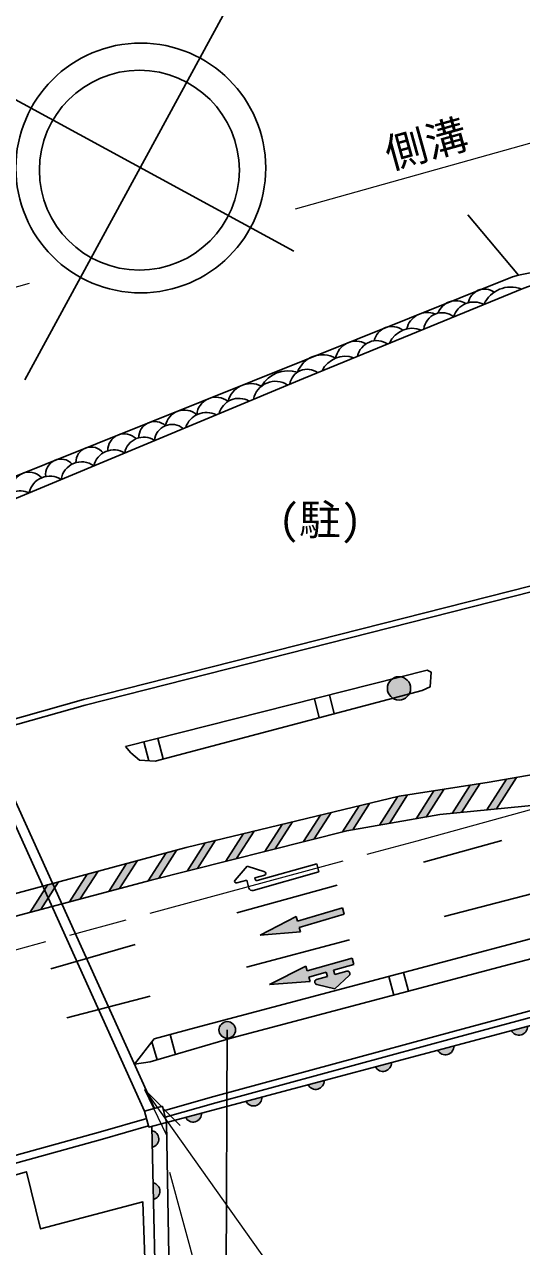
# Model space of a CAD drawing. Units: millimetres at full size, sheet at 1:1000; details may follow other scales. Extents: x 40000 to 680000, y 20000 to 380000.
# Drawn here: x 467150 to 496994, y 267986 to 341382 of the extents above; entities that cross this region are included whole.
import ezdxf
from ezdxf.enums import TextEntityAlignment as Align

# ---------------------------------------------------------------- set-up
doc = ezdxf.new("R2010")
doc.units = ezdxf.units.MM
doc.header["$LTSCALE"] = 1000
doc.linetypes.add('CHAIN', pattern=[18.5, 12, -1.5, 3.5, -1.5])
for name, color, linetype, lineweight in [('M-BGD', 7, 'Continuous', 25), ('M-BMK', 2, 'CHAIN', 13), ('M-BMK-SRVR', 3, 'Continuous', 25), ('M-STR-HTXT', 7, 'Continuous', 13), ('M-STR-STRC', 7, 'Continuous', 25)]:
    doc.layers.add(name, color=color, linetype=linetype, lineweight=lineweight)
doc.layers.add('M-BMK-HTXT', color=7, linetype='Continuous')
doc.styles.add('ＭＳ ゴシック', font='')
doc.styles.get('ＭＳ ゴシック').set_extended_font_data('MS Gothic')

# ---------------------------------------------------------------- blocks, each defined once
blk = doc.blocks.new('open_arrow')
at = {"color": 0, "linetype": 'Continuous', "lineweight": -2}
blk.add_lwpolyline([(7.5, 1.25), (0, 0), (7.5, -1.25)], dxfattribs=at)

msp = doc.modelspace()

# ---------------------------------------------------------------- hatches: boundary and pattern name
at = {"layer": 'M-BGD'}
for points in [[(488937, 301508, 0.41421), (489637, 300808, 0.41421), (490337, 301508, 1)], [(496390, 280964, 0.82183), (497347, 281219)], [(491970, 279785, 0.82183), (492928, 280041)], [(488225, 278787, 0.82183), (489182, 279042)], [(484180, 277708, 0.82183), (485137, 277963)], [(480448, 276713, 0.82183), (481405, 276969)], [(476824, 275747, 0.82183), (477781, 276002)], [(474821, 273958, 0.82183), (474798, 274949)], [(474892, 270817, 0.82183), (474870, 271808)]]:
    msp.add_hatch(color=256, dxfattribs=at).paths.add_polyline_path(points)
at = {"layer": 'M-STR-STRC'}
for points in [[(496690, 296153), (496090, 296050), (494915, 294209), (495485, 294266)], [(490148, 295106), (489651, 295029), (489550, 295004), (488459, 293297), (489059, 293401)], [(492322, 295445), (491729, 295352), (490661, 293679), (491261, 293783)], [(494496, 295783), (493903, 295691), (492824, 294000), (493394, 294057)], [(487868, 294601), (487238, 294450), (486243, 292892), (486502, 292957), (486858, 293019)], [(485556, 294047), (484926, 293896), (483909, 292304), (484546, 292464)], [(480933, 292938), (480302, 292787), (479242, 291127), (479879, 291288)], [(483245, 293493), (482614, 293341), (481576, 291715), (482212, 291876)], [(478621, 292384), (477991, 292233), (476909, 290539), (477545, 290699)], [(476297, 291810), (475652, 291636), (474573, 289947), (474759, 289997), (475212, 290111)], [(473932, 291172), (473286, 290998), (472214, 289319), (472858, 289490)], [(471566, 290534), (470921, 290360), (469855, 288690), (470498, 288862)], [(469201, 289896), (468556, 289722), (467496, 288062), (468139, 288233)], [(483651, 287157), (486350, 287941), (486239, 288323), (483540, 287538), (483463, 287803), (481293, 286679), (483727, 286893)], [(485787, 284323), (485713, 284588), (486932, 284929), (486825, 285311), (484117, 284555), (484043, 284820), (481862, 283718), (484298, 283907), (484224, 284172), (485264, 284463), (485338, 284198), (484692, 284017, 0.77336), (484698, 283727), (485784, 283466), (486646, 284269, 0.78564), (486503, 284523)], [(479830, 280993, 1), (478830, 280993, 0.41421), (479330, 280493, 0.41421)]]:
    msp.add_hatch(color=256, dxfattribs=at).paths.add_polyline_path(points)
h = msp.add_hatch(color=256, dxfattribs=at)
edge = h.paths.add_edge_path()
edge.add_line((481002, 290037), (480975, 290133))

# ---------------------------------------------------------------- linework, layer by layer
at = {"layer": 'M-BGD'}
for p, q in [((496812, 326318), (493774, 329956)), ((462318, 302741), (474367, 276126)), ((462870, 302975), (474954, 276283)), ((485752, 299982), (485466, 301111)), ((484845, 299742), (484557, 300881)), ((474610, 297161), (474325, 298290)), ((475476, 297269), (475164, 298503)), ((475688, 275444), (524771, 288531)), ((489322, 283092), (489025, 284211)), ((490198, 283325), (489901, 284443)), ((476226, 279523), (475903, 280720)), ((475111, 279198), (474801, 280284)), ((475688, 275444), (475893, 262456))]:
    msp.add_line(p, q, dxfattribs=at)
for points in [[(460738, 308730), (460810, 311315), (461157, 312043), (462166, 312464), (496441, 326224), (496812, 326318), (501148, 327180), (500859, 327540), (510831, 331982), (511683, 331595), (501144, 326980), (497132, 325550), (483902, 320126), (473776, 315904), (461959, 310966), (462075, 305762)], [(465883, 299472), (470705, 300837), (497572, 307664), (515196, 312300), (531774, 316798), (533179, 317127), (556280, 323497)], [(465982, 299136), (470796, 300499), (497660, 307325), (515287, 311962), (531859, 316458), (533266, 316788), (556372, 323160)], [(475503, 276135), (478526, 276998), (492972, 280921), (503079, 283651), (512733, 286253), (522424, 288853), (534341, 292113), (545991, 295291), (558191, 298721), (562694, 299969)], [(475606, 275748), (478633, 276612), (493077, 280535), (503183, 283265), (512837, 285866), (522529, 288466), (534446, 291727), (546098, 294905), (558298, 298335), (562799, 299583)], [(448800, 268596), (457088, 270825), (471721, 274867), (474488, 275672)], [(448904, 268158), (457206, 270391), (471844, 274434), (474604, 275238)], [(495382, 259106), (489190, 260336), (484748, 260770), (480512, 261005), (475099, 261711), (474792, 275205)]]:
    msp.add_lwpolyline(points, dxfattribs=at)
for points in [[(473218, 298010), (491320, 302593), (491571, 302476), (491502, 301600), (491035, 301376), (474991, 297141), (474066, 297190), (473544, 297643)], [(473752, 278940), (474940, 280461), (477456, 281138), (512620, 290476), (518768, 292108), (519126, 290904), (495949, 284854), (479620, 280513), (474698, 279077)], [(475429, 276410), (475688, 275444), (474625, 275160), (474367, 276126)], [(459788, 270381), (461553, 263573), (466467, 264890), (467226, 262435), (474486, 264399), (474263, 270671), (468120, 269042), (467271, 272480)]]:
    msp.add_lwpolyline(points, close=True, dxfattribs=at)
msp.add_circle((489637, 301508), 700, dxfattribs=at)
for centre, radius, start, end in [((494773, 324497), 991, 54.33142, 170.04887), ((496355, 323825), 1786, 69.0348, 155.55162), ((493050, 323636), 1152, 58.54076, 159.4108), ((494132, 323445), 1269, 61.94779, 162.63862), ((491335, 322812), 1267, 68.16635, 167.16476), ((492225, 322968), 1103, 50.85752, 173.7289), ((489209, 322157), 1086, 52.60738, 168.06988), ((490435, 321637), 1495, 68.54685, 156.03957), ((487061, 321110), 1252, 61.06703, 169.71023), ((488301, 321219), 1173, 56.36049, 168.22592), ((485040, 319943), 1599, 60.43893, 159.75844), ((486427, 319875), 1577, 71.29958, 153.28683), ((482974, 318747), 1839, 72.07257, 150.28375), ((484130, 319611), 1064, 54.23182, 170.68687), ((480738, 318404), 1407, 63.00534, 166.33638), ((482212, 318618), 1333, 56.38877, 168.8726), ((478642, 317848), 1149, 50.61733, 175.35745), ((480028, 317695), 1231, 60.31292, 164.94844), ((476742, 317090), 1137, 48.43468, 170.06383), ((478079, 316767), 1311, 63.59728, 161.66408), ((474973, 316577), 961, 47.54452, 181.17254), ((476009, 316307), 1053, 50.19407, 175.0673), ((473155, 315798), 1001, 45.07083, 181.3959), ((474310, 315435), 1162, 55.98726, 169.30659), ((471151, 315095), 909, 37.3816, 181.80376), ((472523, 314580), 1249, 58.92677, 166.43034), ((469340, 314364), 917, 42.20905, 188.32494), ((470578, 313881), 1233, 53.63698, 171.72013), ((467420, 313458), 1036, 42.35063, 191.54389), ((468678, 312979), 1276, 57.78021, 167.5769), ((466921, 312215), 1157, 63.81875, 161.53836), ((496843, 281186), 505, 206.0996, 3.75779), ((492424, 280008), 505, 206.0996, 3.75779), ((488678, 279009), 505, 206.0996, 3.75779), ((484633, 277930), 505, 206.0996, 3.75779), ((480901, 276935), 505, 206.0996, 3.75779), ((477277, 275969), 505, 206.0996, 3.75779), ((474712, 274451), 505, 282.4739, 80.13209), ((474783, 271310), 505, 282.4739, 80.13209)]:
    msp.add_arc(centre, radius, start, end, dxfattribs=at)
at = {"layer": 'M-BMK'}
msp.add_lwpolyline([(404913, 269581), (417755, 272586), (432994, 276766), (456844, 283159), (490733, 292359), (524259, 301604), (559566, 311442)], dxfattribs=at)
at = {"layer": 'M-BMK-SRVR'}
for p, q in [((467170, 320045), (482951, 349060)), ((464874, 337799), (483322, 327765))]:
    msp.add_line(p, q, dxfattribs=at)
for centre, radius in [((474135, 332762), 7500), ((474052, 332628), 6000)]:
    msp.add_circle(centre, radius, dxfattribs=at)
at = {"layer": 'M-STR-HTXT'}
for p, q in [((483420, 330309), (549384, 348792)), ((427704, 314697), (467462, 325838)), ((475863, 272444), (481679, 251034))]:
    msp.add_line(p, q, dxfattribs=at)
msp.add_lwpolyline([(474351, 277413), (495972, 246955), (525011, 252629)], dxfattribs=at)
at = {"layer": 'M-STR-STRC'}
for p, q in [((494915, 294209), (496090, 296050)), ((495485, 294266), (496690, 296153)), ((489059, 293401), (490148, 295106)), ((490661, 293679), (491729, 295352)), ((491261, 293783), (492322, 295445)), ((492824, 294000), (493903, 295691)), ((493394, 294057), (494496, 295783)), ((486243, 292892), (487238, 294450)), ((486858, 293019), (487868, 294601)), ((488459, 293297), (489550, 295004)), ((483909, 292304), (484926, 293896)), ((484546, 292464), (485556, 294047)), ((479879, 291288), (480933, 292938)), ((481576, 291715), (482614, 293341)), ((482212, 291876), (483245, 293493)), ((476909, 290539), (477991, 292233)), ((477545, 290699), (478621, 292384)), ((479242, 291127), (480302, 292787)), ((491103, 291068), (495806, 292371)), ((474573, 289947), (475652, 291636)), ((475212, 290111), (476297, 291810)), ((472214, 289319), (473286, 290998)), ((472858, 289490), (473932, 291172)), ((480518, 290836), (479794, 289992)), ((481576, 290492), (480518, 290836)), ((484694, 290968), (481125, 289967)), ((484829, 290487), (484694, 290968)), ((469855, 288690), (470921, 290360)), ((470498, 288862), (471566, 290534)), ((479897, 289831), (480494, 289998)), ((480629, 289516), (480494, 289998)), ((484829, 290487), (480875, 289378)), ((480975, 290133), (481572, 290300)), ((481002, 290037), (480975, 290133)), ((467496, 288062), (468556, 289722)), ((468139, 288233), (469201, 289896)), ((479903, 288034), (485928, 289689)), ((492354, 287818), (497665, 289186)), ((481293, 286679), (483463, 287803)), ((483540, 287538), (483463, 287803)), ((486239, 288323), (483540, 287538)), ((486350, 287941), (483651, 287157)), ((486239, 288323), (486350, 287941)), ((483727, 286893), (483651, 287157)), ((480480, 284773), (486674, 286410)), ((483727, 286893), (481293, 286679)), ((468730, 284669), (473803, 286130)), ((481862, 283718), (484043, 284820)), ((484117, 284555), (484043, 284820)), ((486825, 285311), (484117, 284555)), ((486932, 284929), (485713, 284588)), ((486825, 285311), (486932, 284929)), ((485264, 284463), (484224, 284172)), ((484298, 283907), (484224, 284172)), ((485338, 284198), (484692, 284017)), ((485264, 284463), (485338, 284198)), ((485713, 284588), (485787, 284323)), ((485784, 283466), (486646, 284269)), ((486503, 284523), (485787, 284323)), ((484298, 283907), (481862, 283718)), ((485784, 283466), (484698, 283727)), ((469689, 281730), (474694, 283026)), ((479330, 280993), (479163, 247730))]:
    msp.add_line(p, q, dxfattribs=at)
for points in [[(435649, 280723), (463484, 288354), (476860, 291962), (489651, 295029), (495046, 295869), (499542, 296647), (517006, 301538), (517265, 300780)], [(518078, 298396), (515240, 297423), (509397, 296146), (502529, 295024), (498215, 294539), (492093, 293927), (486502, 292957), (474759, 289997), (460588, 286221), (447990, 282760), (435909, 279289)]]:
    msp.add_lwpolyline(points, dxfattribs=at)
msp.add_circle((479330, 280993), 500, dxfattribs=at)
for centre, radius, start, end in [((479870, 289927), 100, 139.3614, 285.67134), ((481098, 290064), 100, 195.67134, 285.67134), ((481545, 290397), 100, 285.67134, 71.98127), ((480821, 289571), 200, 195.73568, 285.67134), ((486544, 284379), 150, 312.99258, 105.61124), ((484733, 283873), 150, 105.61124, 256.47941)]:
    msp.add_arc(centre, radius, start, end, dxfattribs=at)

# ---------------------------------------------------------------- block references
at = {"layer": 'M-STR-HTXT', "xscale": 400, "yscale": 400, "rotation": 305.4}
msp.add_blockref('open_arrow', (474351, 277413), dxfattribs=at)

# ---------------------------------------------------------------- texts
at = {"layer": 'M-BMK-HTXT', "style": 'ＭＳ ゴシック'}
msp.add_text('(駐)', height=1833, rotation=359.284, dxfattribs=at).set_placement((482387, 310200), align=Align.BOTTOM_LEFT)
at = {"layer": 'M-STR-HTXT', "style": 'ＭＳ ゴシック'}
msp.add_text('側溝', height=1833, rotation=15.507, dxfattribs=at).set_placement((489246, 332135), align=Align.BOTTOM_LEFT)

doc.saveas('drawing.dxf')
